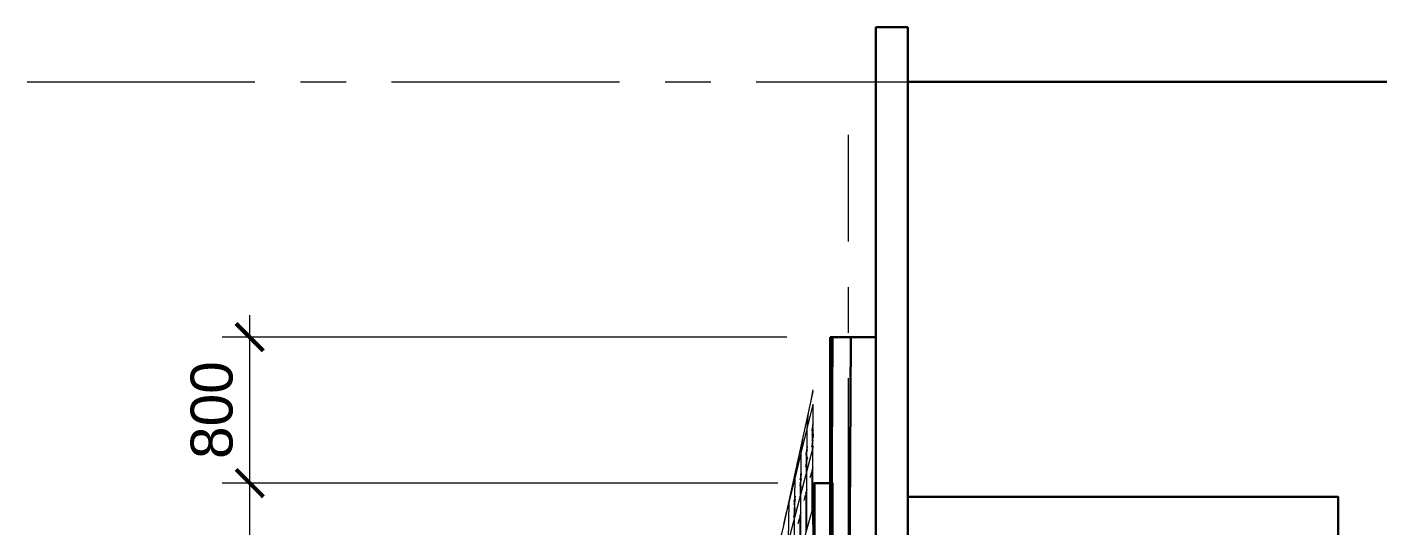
# Model space of a CAD drawing. Header units: millimetres. Extents: x 886808 to 1650903, y -1008069 to 230892.
# Drawn here: x 1012387 to 1019796, y -499532 to -496797 of the extents above; entities that cross this region are included whole.
import ezdxf
from ezdxf.xclip import XClip

# ---------------------------------------------------------------- set-up
doc = ezdxf.new("R2010")
doc.units = ezdxf.units.MM
doc.header["$XCLIPFRAME"] = 0
doc.linetypes.add('CENTER', pattern=[2, 1.25, -0.25, 0.25, -0.25])
doc.layers.get('0').update_dxf_attribs({"lineweight": 0})
for name, color, linetype, lineweight in [('8l NET TO', 8, 'Continuous', 9), ('A-Wall', 113, 'Continuous', 30), ('A_Dim', 8, 'Continuous', 5)]:
    doc.layers.add(name, color=color, linetype=linetype, lineweight=lineweight)
doc.styles.add('TIÊU ĐỀ', font='arial.ttf', dxfattribs={"height": 230})
doc.dimstyles.new('1-100', dxfattribs={"dimtxt": 230, "dimasz": 150, "dimexe": 150, "dimexo": 300, "dimgap": 90, "dimtad": 1, "dimdec": 0, "dimrnd": 5, "dimzin": 0, "dimtxsty": 'TIÊU ĐỀ', "dimblk": 'ARCHTICK', "dimcen": 100, "dimdle": 120, "dimclrd": 256, "dimclre": 256, "dimclrt": 2, "dimadec": 0, "dimazin": 0, "dimtfac": 1, "dimtdec": 0, "dimtix": 1, "dimtmove": 1, "dimatfit": 3, "dimldrblk": 'OPEN30', "dimfxl": 900, "dimtolj": 1, "dimtzin": 0, "dimlwd": 13, "dimlwe": 13, "dimarcsym": 1})

# ---------------------------------------------------------------- blocks, each defined once
blk = doc.blocks.new('_ArchTick')
at = {"color": 0, "linetype": 'ByBlock', "const_width": 0.15}
blk.add_lwpolyline([(-0.5, -0.5), (0.5, 0.5)], dxfattribs=at)
blk = doc.blocks.new('*D742')
at = {"layer": 'A_Dim', "lineweight": 13, "transparency": 16777216}
for p, q in [((1013607.9, -500917.1), (1013607.9, -499176.7)), ((1016505, -499296.7), (1013457.9, -499296.7)), ((1015585.4, -500797.1), (1013457.9, -500797.1))]:
    blk.add_line(p, q, dxfattribs=at)
at = {"layer": 'Defpoints', "color": 0, "transparency": 16777216}
for p in [(1013607.9, -499296.7), (1016805, -499296.7), (1015885.4, -500797.1)]:
    blk.add_point(p, dxfattribs=at)
at = {"layer": 'A_Dim', "lineweight": 13, "transparency": 16777216, "xscale": 150, "yscale": 150, "zscale": 150}
for p, rotation in [((1013607.9, -499296.7), 90), ((1013607.9, -500797.1), 270)]:
    blk.add_blockref('_ArchTick', p, dxfattribs=dict(at, rotation=rotation))
at = {"layer": 'A_Dim', "color": 2, "transparency": 16777216, "insert": (1013400.5, -500046.9), "char_height": 230, "attachment_point": 5, "rotation": 90, "style": 'TIÊU ĐỀ'}
blk.add_mtext('\\A1;1500', dxfattribs=at)
blk = doc.blocks.new('_Open30')
at = {"color": 0, "linetype": 'ByBlock', "lineweight": -2}
for p, q in [((-1, 0.268), (0, 0)), ((0, 0), (-1, -0.268)), ((0, 0), (-1, 0))]:
    blk.add_line(p, q, dxfattribs=at)
blk = doc.blocks.new('*D743')
at = {"layer": 'A_Dim', "lineweight": 13, "transparency": 16777216}
for p, q in [((1013607.9, -499416.7), (1013607.9, -498376.7)), ((1016555, -498496.7), (1013457.9, -498496.7)), ((1016505, -499296.7), (1013457.9, -499296.7))]:
    blk.add_line(p, q, dxfattribs=at)
at = {"layer": 'Defpoints', "color": 0, "transparency": 16777216}
for p in [(1013607.9, -498496.7), (1016855, -498496.7), (1016805, -499296.7)]:
    blk.add_point(p, dxfattribs=at)
at = {"layer": 'A_Dim', "lineweight": 13, "transparency": 16777216, "xscale": 150, "yscale": 150, "zscale": 150}
for p, rotation in [((1013607.9, -498496.7), 90), ((1013607.9, -499296.7), 270)]:
    blk.add_blockref('_ArchTick', p, dxfattribs=dict(at, rotation=rotation))
at = {"layer": 'A_Dim', "color": 2, "transparency": 16777216, "insert": (1013400.5, -498896.7), "char_height": 230, "attachment_point": 5, "rotation": 90, "style": 'TIÊU ĐỀ'}
blk.add_mtext('\\A1;800', dxfattribs=at)
blk = doc.blocks.new('A$C41046D4A')
at = {"transparency": 33554636}
for p, q in [((7957.6, 6843.6), (7906.8, 7108.2)), ((7977.1, 6697.9), (7912.4, 6964.9)), ((7944.8, 6831.4), (7939.6, 6925.9)), ((7957.6, 6843.6), (7939.7, 6925.4)), ((7878.8, 6853.3), (8346.3, 5066)), ((7946.1, 6596.2), (7944.8, 6829.1)), ((8105.6, 6168), (7957.6, 6843.6)), ((7977.1, 6697.9), (7969.6, 6788.5)), ((7950.3, 6689.7), (7942.5, 6736.4)), ((7950.4, 6687.3), (7942.6, 6719.2)), ((7947.5, 6722.2), (7943.1, 6618.1)), ((7950.5, 6671.2), (7943.3, 6641.9)), ((7947.3, 6695.6), (7943.8, 6737.2)), ((7948.2, 6588), (7947.3, 6695.6)), ((8009.4, 6564.8), (7977.1, 6697.9)), ((7979.2, 6469.6), (7977.3, 6694.4)), ((7951.1, 6598.8), (7943, 6647.1)), ((7975.3, 6600.4), (7975.3, 6600.5)), ((7982.9, 6561.3), (7975.3, 6600.4)), ((7979.9, 6560.9), (7975.4, 6600.4)), ((8009.4, 6564.7), (7999.5, 6651.5)), ((7946, 6264.8), (7946.1, 6593)), ((7983, 6552.8), (7975.5, 6583.7)), ((7982.9, 6556.1), (7975.9, 6533)), ((7983.7, 6490.4), (7975.9, 6537.1)), ((7981, 6462.7), (7979.9, 6560.9)), ((8041.6, 6432.2), (8009.4, 6564.7)), ((8012.4, 6342.7), (8009.9, 6559.7)), ((8417, 4592.6), (7878.7, 6503.6)), ((7950, 6468.5), (7943.2, 6494.4)), ((7949.2, 6467.4), (7949.2, 6467.5)), ((7949.2, 6253.7), (7949.2, 6467.4)), ((7959.6, 6431.7), (7952.1, 6460.4)), ((7979.1, 6147.3), (7979.2, 6465.5)), ((7981.6, 6502.5), (7979.2, 6469.5)), ((7983.5, 6508.5), (7981.6, 6502.5)), ((8012.5, 6426.2), (8008.4, 6454.1)), ((8015.6, 6418.2), (8008.4, 6447.8)), ((8041.6, 6432.2), (8029.4, 6514.6)), ((8016.1, 6382.8), (8008.7, 6427.5)), ((8016.1, 6388.7), (8008.7, 6427.1)), ((8008.8, 6416.1), (8012.6, 6426.6)), ((8016, 6393.6), (8009.3, 6374.9)), ((8013.8, 6337.3), (8012.5, 6426.2)), ((8012.5, 6408.9), (8015.8, 6406.5)), ((8015.9, 6402.2), (8012.5, 6408.9)), ((8015.5, 6428.7), (8012.6, 6426.6)), ((8052, 6389.4), (8041.6, 6432.2)), ((8045.6, 6215.7), (8042.5, 6425)), ((8073.3, 6301.5), (8052, 6389.4)), ((8073.3, 6301.5), (8059.4, 6377.6)), ((7983.3, 6341.3), (7976.3, 6367.8)), ((7982.3, 6135.8), (7982.4, 6340)), ((7982.4, 6340), (7982.4, 6340)), ((7992.8, 6304.8), (7985.3, 6333.5)), ((8012.3, 6029.5), (8012.4, 6338)), ((8016.9, 6329.3), (8016.7, 6326.3)), ((8048.1, 6297.5), (8041.2, 6328.8)), ((8045.1, 6291.5), (8041.5, 6311.5)), ((8041.5, 6311.5), (8041.5, 6311.5)), ((8044.4, 6299.7), (8041.5, 6311.5)), ((8048.3, 6283.3), (8044.4, 6299.7)), ((8102.3, 6181.7), (8073.3, 6301.5)), ((7943.3, 5887), (7946, 6260.7)), ((8016.5, 6214.1), (8009.5, 6240.8)), ((8046.7, 6293.4), (8041.8, 6289.8)), ((8042.1, 6268.1), (8046.7, 6264.8)), ((8048.9, 6254.3), (8042.2, 6265.4)), ((8048.5, 6272.3), (8042.3, 6257.2)), ((8049.6, 6214.2), (8042.4, 6251.9)), ((8045.4, 6226.8), (8043.8, 6222.7)), ((8046.6, 6211.9), (8045.1, 6291.5)), ((8049.2, 6235.9), (8045.4, 6226.8)), ((8048.1, 6293.4), (8046.7, 6293.4)), ((8046.7, 6264.8), (8048.7, 6264.8)), ((8078.9, 6088.5), (8075.1, 6290.3)), ((8102.3, 6181.6), (8089.5, 6240.7)), ((8015.6, 6017.8), (8015.7, 6212.5)), ((8015.7, 6212.5), (8015.7, 6212.6)), ((8026.1, 6177.7), (8018.6, 6206.4)), ((8045.5, 5911.5), (8045.7, 6210.6)), ((8105.6, 6168), (8102.3, 6181.6)), ((8105.7, 6167.9), (8105.6, 6168)), ((8336.6, 5215.6), (8105.7, 6167.9))]:
    blk.add_line(p, q, dxfattribs=at)

msp = doc.modelspace()

# ---------------------------------------------------------------- linework, layer by layer
at = {"layer": '8l NET TO', "color": 251, "linetype": 'CENTER', "ltscale": 1000, "true_color": 0x636466, "transparency": 33554636}
for p, q in [((1012386.7, -497097.1), (1056226.2, -497097.1)), ((1016892.5, -515972.4), (1016892.5, -497387.9))]:
    msp.add_line(p, q, dxfattribs=at)
at = {"layer": 'A-Wall', "transparency": 33554636}
for p, q in [((1017042.5, -496797.1), (1017217.5, -496797.1)), ((1017042.5, -496797.1), (1017042.5, -498496.7)), ((1017217.5, -496797.1), (1017217.5, -497097.1)), ((1047122.5, -497097.1), (1017217.5, -497097.1)), ((1017217.5, -497097.1), (1017217.5, -500297.1)), ((1016917.5, -498496.7), (1016792.5, -498496.7)), ((1016792.5, -498496.7), (1016792.5, -500297.1)), ((1016917.5, -498496.7), (1017042.5, -498496.7)), ((1017042.5, -500280.6), (1017042.5, -498496.7))]:
    msp.add_line(p, q, dxfattribs=at)
for points in [[(1016805, -498496.7), (1016905, -498496.7), (1016892.5, -500797.1), (1016792.5, -500797.1)], [(1017217.5, -499371.7), (1019577.5, -499371.7), (1019577.5, -500297.1), (1017217.5, -500297.1)]]:
    msp.add_lwpolyline(points, close=True, dxfattribs=at)
msp.add_lwpolyline([(1016692.5, -508247.1), (1016705, -499296.7), (1016805, -499296.7), (1016792.5, -508247.1)], dxfattribs=at)

# ---------------------------------------------------------------- block references
at = {"layer": 'A_Dim', "transparency": 33554636}
ref = msp.add_blockref('A$C41046D4A', (1024642.5, -505697.1), dxfattribs=dict(at, xscale=-1))
XClip(ref).set_block_clipping_path([(7944.7052059199, 1241.2648953073), (9874.5397718078, 7773.7172164002)])

# ---------------------------------------------------------------- dimensions: what is measured, and where the dimension line sits
for base, p1, p2, picture, middle in [((1013607.9, -498496.7), (1016805, -499296.7), (1016855, -498496.7), '*D743', (1013400.5, -498896.7)), ((1013607.9, -499296.7), (1015885.4, -500797.1), (1016805, -499296.7), '*D742', (1013400.5, -500046.9))]:
    dim = msp.add_linear_dim(base=base, p1=p1, p2=p2, angle=90, dimstyle='1-100', override={"dimscale": 1}, dxfattribs=at)
    dim.commit()
    dim.dimension.update_dxf_attribs({"geometry": picture, "text_midpoint": middle})

doc.saveas('drawing.dxf')
